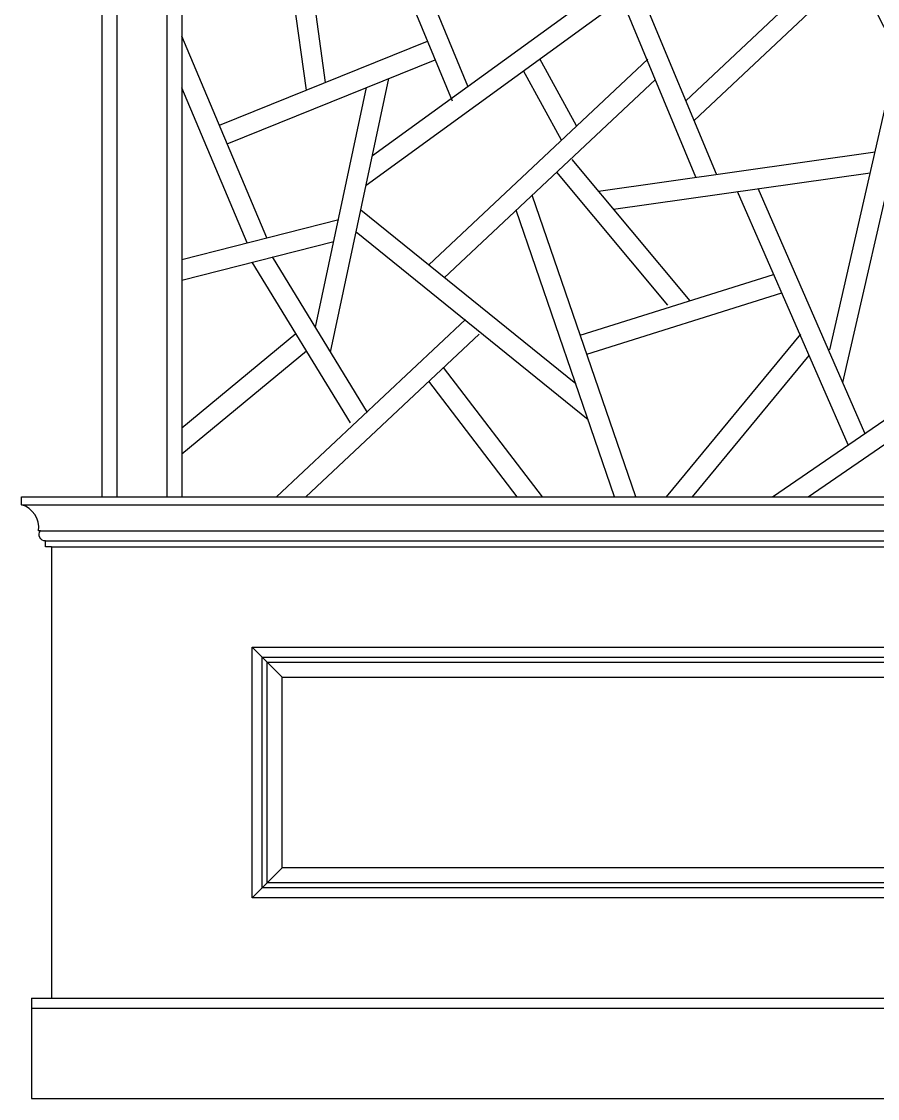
# Model space of a CAD drawing. Extents: x 2475 to 5335, y 627 to 2827.
# Drawn here: x 2475 to 3329, y 627 to 1701 of the extents above; entities that cross this region are included whole.
import ezdxf

# ---------------------------------------------------------------- set-up
doc = ezdxf.new("R2010")
doc.units = 0
doc.header["$MEASUREMENT"] = 0
for name, color, linetype in [('2', 2, 'CONTINUOUS'), ('3', 3, 'CONTINUOUS'), ('4', 4, 'CONTINUOUS'), ('7', 7, 'CONTINUOUS')]:
    doc.layers.add(name, color=color, linetype=linetype)

msp = doc.modelspace()

# ---------------------------------------------------------------- linework, layer by layer
at = {"layer": '2', "linetype": 'Continuous'}
msp.add_line((2484.9, 627.4), (5324.9, 627.4), dxfattribs=at)
at = {"layer": '3', "linetype": 'ByBlock'}
for p, q in [((2778.2, 1640.4), (2728.1, 2000.2)), ((2759.1, 1632.7), (2710, 1984.6)), ((2824.9, 1567.4), (3272, 1892)), ((2818.6, 1538.1), (3275.8, 1870)), ((3137.6, 1622.2), (3290.2, 1765.6)), ((2920.2, 1636.6), (2870.1, 1757.5)), ((3145.7, 1602.4), (3311.1, 1757.9)), ((2904.8, 1621.6), (2851.6, 1749.8)), ((3168, 1548.8), (3090.5, 1735.5)), ((3147.6, 1545.9), (3073, 1725.5)), ((2719.5, 1485.6), (2634.9, 1686.5)), ((2672.3, 1597.7), (2879.9, 1681.5)), ((3281.1, 1373.9), (3349, 1670.3)), ((2680.1, 1579.2), (2887.6, 1663)), ((2881, 1458.7), (3099.6, 1663.6)), ((3028.6, 1597.1), (2991.9, 1663.9)), ((2783.2, 1371.5), (2841.2, 1644.3)), ((2896.3, 1445.6), (3107.1, 1643.3)), ((3013.6, 1583), (2975.6, 1652.1)), ((3294.1, 1341.2), (3363.9, 1645.6)), ((2700, 1480.6), (2634.9, 1635)), ((2768, 1396.3), (2818.9, 1635.3)), ((3050.4, 1532.1), (3326.3, 1571.2)), ((3141.7, 1422.8), (3024.2, 1563.6)), ((3119.5, 1418.2), (3008.8, 1550.8)), ((3065.5, 1514.1), (3321.5, 1550.3)), ((3087.6, 1227.4), (2984.1, 1527.9)), ((3299.4, 1279.1), (3189.1, 1531.6)), ((3316.2, 1290.6), (3209.6, 1534.5)), ((2634.9, 1464), (2791.4, 1503.9)), ((2813.4, 1513.4), (3027.7, 1340.1)), ((3066.5, 1227.4), (2968.2, 1513)), ((2634.9, 1443.3), (2786.3, 1481.9)), ((2808.7, 1491.4), (3040, 1304.4)), ((2802.9, 1301), (2704.9, 1461.2)), ((2820, 1311.4), (2725.2, 1466.4)), ((3032.2, 1388.4), (3225.1, 1449)), ((3038.7, 1369.5), (3233.2, 1430.6)), ((2729.2, 1227.4), (2917.7, 1404)), ((2634.9, 1296), (2748.5, 1390)), ((2758.5, 1227.4), (2931.3, 1389.4)), ((3118.2, 1227.4), (3252.3, 1389.4)), ((2634.9, 1270), (2759, 1372.8)), ((3144.2, 1227.4), (3260.5, 1368)), ((2994.5, 1227.4), (2895.9, 1356.2)), ((3224.1, 1227.4), (3422.2, 1363.3)), ((2969.4, 1227.4), (2881.3, 1342.5)), ((3259.5, 1227.4), (3430.5, 1344.7))]:
    msp.add_line(p, q, dxfattribs=at)
at = {"layer": '3'}
for p, q in [((2474.9, 1219.4), (5334.9, 1219.4)), ((2493.9, 1193.4), (5315.9, 1193.4)), ((2498.9, 1183.4), (5310.9, 1183.4)), ((2734.9, 1047.4), (2704.9, 1077.4)), ((2734.9, 857.4), (2704.9, 827.4)), ((2484.9, 717.4), (5324.9, 717.4))]:
    msp.add_line(p, q, dxfattribs=at)
for points in [[(5239.9, 1227.4), (5239.9, 2812.4), (2569.9, 2812.4), (2569.9, 1227.4)], [(5189.9, 1227.4), (5189.9, 2762.4), (2619.9, 2762.4), (2619.9, 1227.4)]]:
    msp.add_lwpolyline(points, dxfattribs=at)
for points in [[(2714.9, 837.4), (2714.9, 1067.4), (5094.9, 1067.4), (5094.9, 837.4)], [(2719.9, 842.4), (2719.9, 1062.4), (5089.9, 1062.4), (5089.9, 842.4)]]:
    msp.add_lwpolyline(points, close=True, dxfattribs=at)
at = {"layer": '4'}
for p, q in [((2504.9, 1177.4), (2504.9, 727.4)), ((2484.9, 727.4), (2484.9, 627.4)), ((2484.9, 727.4), (2504.9, 727.4))]:
    msp.add_line(p, q, dxfattribs=at)
for points in [[(5254.9, 1227.4), (5254.9, 2827.4), (2554.9, 2827.4), (2554.9, 1227.4)], [(5174.9, 1227.4), (5174.9, 2747.4), (2634.9, 2747.4), (2634.9, 1227.4)]]:
    msp.add_lwpolyline(points, dxfattribs=at)
msp.add_lwpolyline([(2504.9, 1177.4), (2498.9, 1177.4), (2498.9, 1183.4, -0.679188), (2493.9, 1193.4), (2491.9, 1193.4, 0.366942), (2474.9, 1219.4), (2474.9, 1227.4), (2504.9, 1227.4), (5304.9, 1227.4)], format="xyb", dxfattribs=at)
at = {"layer": '7'}
for p, q in [((2504.9, 1177.4), (5304.9, 1177.4)), ((2504.9, 727.4), (5304.9, 727.4))]:
    msp.add_line(p, q, dxfattribs=at)
for points in [[(2704.9, 827.4), (2704.9, 1077.4), (5104.9, 1077.4), (5104.9, 827.4)], [(2734.9, 857.4), (2734.9, 1047.4), (5074.9, 1047.4), (5074.9, 857.4)]]:
    msp.add_lwpolyline(points, close=True, dxfattribs=at)
for radius in [640, 600]:
    msp.add_circle((3904.9, 1987.4), radius, dxfattribs=at)

doc.saveas('drawing.dxf')
